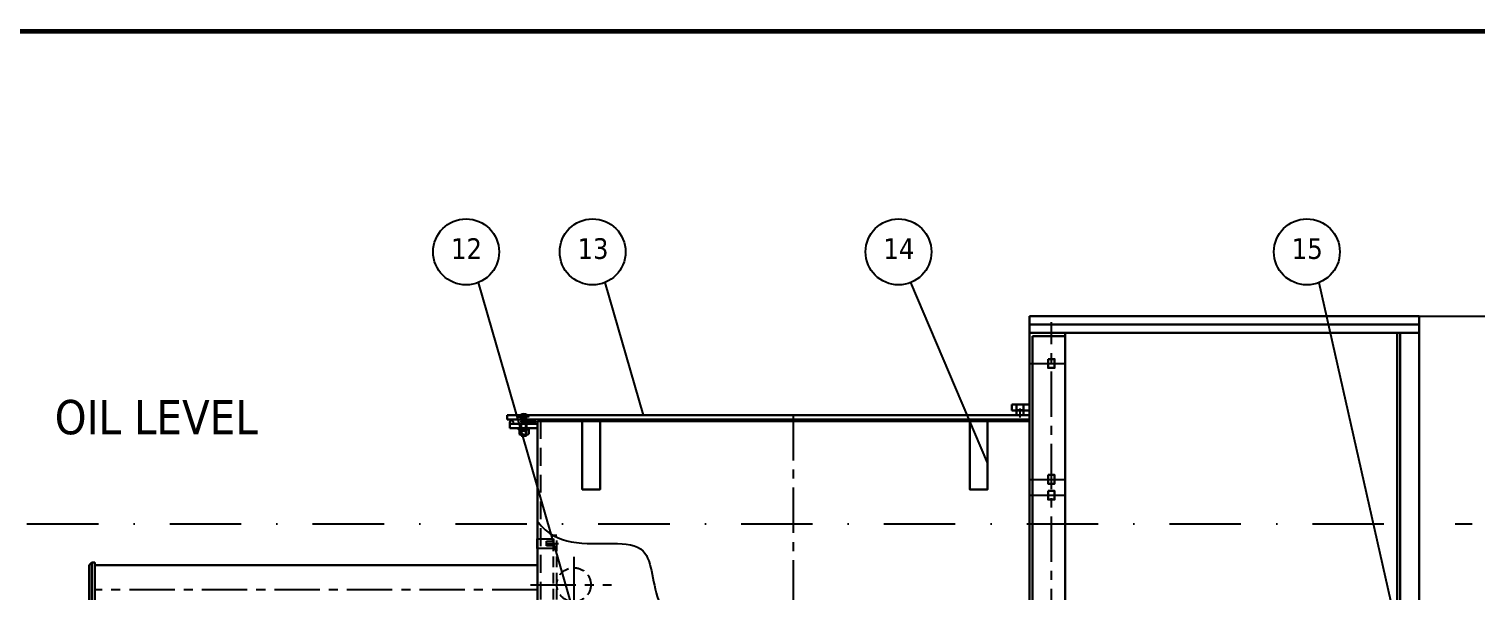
# Model space of a CAD drawing. Header units: inches. Extents: x 198356 to 209798, y -190593 to -183267.
# Drawn here: x 201979 to 204614, y -184533 to -183509 of the extents above; entities that cross this region are included whole.
import ezdxf

# ---------------------------------------------------------------- set-up
doc = ezdxf.new("R2010")
doc.units = ezdxf.units.IN
doc.header["$LTSCALE"] = 13
for name, pattern in [('CENTERX2', [101.6, 63.5, -12.7, 12.7, -12.7]), ('DASHDOT', [1, 0.5, -0.25, 0, -0.25]), ('DASHED', [0.75, 0.5, -0.25])]:
    doc.linetypes.add(name, pattern=pattern)
for name, color, linetype in [('1', 4, 'Continuous'), ('1轮廓实线层', 7, 'Continuous'), ('2', 3, 'Continuous'), ('2细线层', 4, 'Continuous'), ('4虚线层', 6, 'DASHED'), ('5剖面线层', 2, 'Continuous'), ('7标注层', 4, 'Continuous'), ('粗实线', 4, 'Continuous'), ('细实线', 2, 'Continuous')]:
    doc.layers.add(name, color=color, linetype=linetype)
for name, color, linetype, lineweight in [('1粗实线', 4, 'Continuous', 50), ('2细实线', 3, 'Continuous', 20), ('标注、文本', 3, 'Continuous', 25), ('铁心', 3, 'Continuous', 0)]:
    doc.layers.add(name, color=color, linetype=linetype, lineweight=lineweight)
doc.styles.get("Standard").update_dxf_attribs({"font": 'gbenor.shx', "bigfont": 'gbcbig.shx'})
doc.styles.add('Tahoma$001', font='tahoma.ttf', dxfattribs={"height": 2.159784})
doc.styles.add('Tahoma_txtstyle_37.59_0_0', font='tahoma.ttf')
doc.dimstyles.new('英寸 1-10', dxfattribs={"dimscale": 14, "dimtxt": 3.5, "dimasz": 2, "dimexe": 1.5, "dimexo": 0.5, "dimgap": 0.5, "dimtad": 1, "dimtoh": 1, "dimdec": 0, "dimdsep": 46, "dimtxsty": 'Standard', "dimcen": 2.5, "dimclrd": 3, "dimclre": 3, "dimclrt": 3, "dimadec": 0, "dimazin": 2, "dimtfac": 1, "dimtdec": 0, "dimtmove": 0, "dimatfit": 2, "dimfxl": 1, "dimarcsym": 0})

# ---------------------------------------------------------------- blocks, each defined once
blk = doc.blocks.new('*U70')
at = {"layer": '1', "color": 1, "linetype": 'CENTERX2', "lineweight": -3, "ltscale": 0.1}
blk.add_line((-32.5, 0), (32.5, 0), dxfattribs=at)
at = {"layer": '粗实线', "lineweight": 30}
blk.add_lwpolyline([(1.5, 8), (13.5, 8), (13.5, -8), (1.5, -8)], close=True, dxfattribs=at)
blk = doc.blocks.new('*D73')
at = {"layer": '2细实线', "color": 3, "linetype": 'ByBlock', "lineweight": -2}
for p, q in [((204482.5, -184032.8), (204702.3, -184032.8)), ((204681.3, -184074.8), (204681.3, -185990.8)), ((204332.5, -186032.8), (204702.3, -186032.8))]:
    blk.add_line(p, q, dxfattribs=at)
at = {"layer": '2细实线', "color": 3, "linetype": 'ByBlock'}
for points in [[(204674.3, -184074.8), (204688.3, -184074.8), (204681.3, -184032.8)], [(204674.3, -185990.8), (204688.3, -185990.8), (204681.3, -186032.8)]]:
    blk.add_solid(points, dxfattribs=at)
at = {"layer": 'Defpoints', "color": 0, "linetype": 'ByBlock'}
for p in [(204475.5, -184032.8), (204325.5, -186032.8), (204681.3, -186032.8)]:
    blk.add_point(p, dxfattribs=at)
at = {"layer": '2细实线', "color": 3, "linetype": 'ByBlock', "insert": (204636.1, -185152.3), "char_height": 73.5, "attachment_point": 5, "rotation": 90}
blk.add_mtext('2000 [79]', dxfattribs=at)
blk = doc.blocks.new('A$C3F113F42')
at = {"layer": '1', "color": 1, "linetype": 'CENTERX2', "lineweight": -3, "ltscale": 0.1}
for p, q in [((84.7, 340.8), (84.7, 30.3)), ((5.5, 290), (153.3, 290)), ((5.5, 190), (153.3, 190)), ((0, 90), (155.7, 90))]:
    blk.add_line(p, q, dxfattribs=at)
at = {"layer": '4虚线层', "ltscale": 3}
for p, q in [((53.7, 380), (47.7, 380)), ((47.7, 0), (47.7, 380)), ((53.7, 0), (53.7, 380)), ((37, 365), (62.1, 365)), ((37, 15), (62.1, 15)), ((47.7, 0), (53.7, 0))]:
    blk.add_line(p, q, dxfattribs=at)
at = {"layer": '4虚线层', "ltscale": 5}
for points in [[(17.7, 373.9), (47.7, 373.9), (47.7, 356.1), (17.7, 356.1)], [(17.7, 373.9), (47.7, 373.9), (47.7, 356.1), (17.7, 356.1)], [(17.7, 23.9), (47.7, 23.9), (47.7, 6.1), (17.7, 6.1)], [(17.7, 23.9), (47.7, 23.9), (47.7, 6.1), (17.7, 6.1)]]:
    blk.add_lwpolyline(points, close=True, dxfattribs=at)
at = {"layer": '4虚线层', "ltscale": 3}
for points in [[(34.8, 369.3), (47.7, 369.3), (47.7, 360.7), (34.8, 360.7)], [(34.8, 369.3), (47.7, 369.3), (47.7, 360.7), (34.8, 360.7)], [(34.8, 19.3), (47.7, 19.3), (47.7, 10.7), (34.8, 10.7)], [(34.8, 19.3), (47.7, 19.3), (47.7, 10.7), (34.8, 10.7)]]:
    blk.add_lwpolyline(points, close=True, dxfattribs=at)
for centre in [(84.7, 290), (84.7, 190), (84.7, 90)]:
    blk.add_circle(centre, 31, dxfattribs=at)

msp = doc.modelspace()

# ---------------------------------------------------------------- hatches: boundary and pattern name
at = {"layer": '5剖面线层'}
msp.add_hatch(color=256, dxfattribs=at).paths.add_polyline_path([(202896.93, -184228.802, 1), (202896.93, -184220.802), (202889.159, -184220.802, 1), (202889.159, -184228.802)])

# ---------------------------------------------------------------- linework, layer by layer
at = {"layer": '1', "color": 1, "linetype": 'CENTERX2', "lineweight": -3, "ltscale": 0.1}
for p, q in [((203841.046, -185932.802), (203841.046, -184043.807)), ((203783.488, -184217.275), (203783.488, -184201.061)), ((203841.046, -185932.802), (203841.046, -184182.807)), ((203370.464, -184212.802), (203370.464, -185924.802)), ((202879.766, -184243.499), (202879.766, -184236.706)), ((202904.464, -184530.802), (202098.464, -184530.802))]:
    msp.add_line(p, q, dxfattribs=at)
at = {"layer": '1', "const_width": 8.634}
msp.add_lwpolyline([(198997.156, -190321.999), (208469.476, -190321.999), (208469.476, -183513.769), (198997.156, -183513.769), (198997.156, -190321.999)], dxfattribs=at)
at = {"layer": '1轮廓实线层'}
for p, q in [((202869.737, -184215.802), (202879.766, -184215.802)), ((202874.586, -184222.202), (202884.946, -184215.802)), ((202884.946, -184222.202), (202874.586, -184215.802)), ((202874.586, -184222.202), (202874.586, -184215.802)), ((202874.586, -184222.202), (202884.946, -184222.202)), ((202874.766, -184224.802), (202875.766, -184222.202)), ((202874.766, -184224.802), (202879.766, -184224.802)), ((202874.766, -184224.802), (202874.766, -184250.802)), ((202884.946, -184222.202), (202875.766, -184222.202)), ((202875.766, -184222.202), (202875.766, -184222.202)), ((202889.794, -184215.802), (202879.766, -184215.802)), ((202884.766, -184224.802), (202879.766, -184224.802)), ((202884.766, -184224.802), (202883.766, -184222.202)), ((202884.766, -184224.802), (202884.766, -184250.802)), ((202884.946, -184222.202), (202884.946, -184215.802)), ((202869.766, -184238.802), (202869.766, -184236.802)), ((202879.766, -184238.802), (202869.766, -184238.802)), ((202871.221, -184239.515), (202871.221, -184247.59)), ((202871.916, -184238.802), (202879.766, -184238.802)), ((202880.016, -184238.802), (202873.419, -184238.802)), ((202880.016, -184248.302), (202873.419, -184248.302)), ((202874.766, -184250.802), (202884.766, -184250.802)), ((202875.618, -184239.515), (202875.618, -184247.59)), ((202879.766, -184238.802), (202889.766, -184238.802)), ((202887.616, -184238.802), (202879.766, -184238.802)), ((202880.016, -184238.802), (202886.612, -184238.802)), ((202880.016, -184248.302), (202886.612, -184248.302)), ((202884.413, -184239.515), (202884.413, -184247.59)), ((202888.811, -184239.515), (202888.811, -184247.59)), ((202889.766, -184238.802), (202889.766, -184236.802))]:
    msp.add_line(p, q, dxfattribs=at)
for centre, radius, start, end in [((202879.695, -184223.192), 12.4, 89.672726, 143.421423), ((202879.635, -184223.594), 12.803, 37.488414, 89.417438), ((202873.419, -184242.551), 3.749, 54.090399, 125.909601), ((202873.419, -184244.553), 3.749, 234.090399, 305.909601), ((202880.016, -184252.729), 13.927, 71.593388, 108.406612), ((202880.016, -184234.375), 13.927, 251.593388, 288.406612), ((202886.612, -184242.551), 3.749, 54.090399, 125.909601), ((202886.612, -184244.553), 3.749, 234.090399, 305.909601)]:
    msp.add_arc(centre, radius, start, end, dxfattribs=at)
at = {"layer": '2', "linetype": 'DASHDOT', "ltscale": 20}
msp.add_line((199374.042, -184410.738), (204606.979, -184410.738), dxfattribs=at)
at = {"layer": '2细线层'}
for p, q in [((202875.766, -184250.802), (202875.766, -184222.202)), ((202883.766, -184250.802), (202883.766, -184222.202))]:
    msp.add_line(p, q, dxfattribs=at)
at = {"layer": '4虚线层', "ltscale": 5}
msp.add_line((202910.464, -184223.802), (202910.464, -184668.181), dxfattribs=at)
at = {"layer": '4虚线层'}
for p, q in [((202874.516, -184238.802), (202874.516, -184236.802)), ((202885.016, -184238.802), (202885.016, -184236.802))]:
    msp.add_line(p, q, dxfattribs=at)
at = {"layer": '4虚线层', "ltscale": 3}
msp.add_circle((202857.464, -184225.802), 3, dxfattribs=at)
at = {"layer": '7标注层', "color": 3, "linetype": 'ByBlock'}
for centre in [(202774.701, -183915.621), (203005.142, -183915.621), (203562.179, -183915.621), (204305.819, -183915.621)]:
    msp.add_circle(centre, 60, dxfattribs=at)
at = {"layer": '标注、文本', "ltscale": 16.7707}
for p, q in [((202796.692, -183971.446), (202991.481, -184645.037)), ((203027.132, -183971.446), (203096.927, -184212.802)), ((203584.169, -183971.446), (203724.424, -184300.789)), ((204327.809, -183971.446), (204475.464, -184626.296))]:
    msp.add_line(p, q, dxfattribs=at)
at = {"layer": '标注、文本', "color": 4, "lineweight": 30}
for p, q in [((203800.464, -184032.807), (203800.464, -185932.802)), ((204510.464, -184032.807), (204510.464, -186032.802)), ((204510.464, -184032.807), (204510.464, -185932.802)), ((204475.464, -184062.807), (204475.464, -185932.802)), ((203800.464, -184223.802), (202904.464, -184223.802)), ((203800.464, -184223.802), (202904.464, -184223.802))]:
    msp.add_line(p, q, dxfattribs=at)
at = {"layer": '标注、文本'}
msp.add_open_spline([(202903.964, -184405.502), (202923.823, -184430.709), (202990.794, -184459.946), (203118.9, -184424.277), (203110.463, -184550.696), (203184.8, -184625.513), (203133.063, -184727.478), (203178.114, -184829.662), (203140.231, -184862.333), (203130.936, -184869.181)], degree=3, knots=[46.48517865, 46.48517865, 46.48517865, 46.48517865, 107.31807986, 245.10158159, 352.81914888, 424.8157063, 530.90714739, 653.28050704, 687.30403175, 687.30403175, 687.30403175, 687.30403175], dxfattribs=at)
at = {"layer": '粗实线', "lineweight": 30}
for p, q in [((203800.464, -184032.807), (204510.464, -184032.807)), ((203800.464, -184062.807), (203800.464, -184032.807)), ((203800.464, -184032.807), (204510.464, -184032.807)), ((203800.464, -184047.807), (204510.464, -184047.807)), ((203800.464, -184047.807), (204510.464, -184047.807)), ((203800.464, -184062.807), (203865.464, -184062.807)), ((203800.464, -184062.807), (204510.464, -184062.807)), ((203806.464, -184068.807), (203865.464, -184068.807)), ((203806.464, -184068.807), (203806.464, -185932.802)), ((203865.464, -185932.802), (203865.464, -184062.807)), ((204470.464, -185932.802), (204470.464, -184062.807)), ((203768.379, -184193.224), (203768.379, -184204.502)), ((203768.379, -184193.224), (203799.678, -184193.224)), ((203777.008, -184203.761), (203777.008, -184193.224)), ((203777.008, -184203.761), (203789.968, -184203.761)), ((203789.968, -184203.761), (203789.968, -184193.224)), ((202849.464, -184220.802), (202849.464, -184212.802)), ((203800.464, -184212.802), (202849.464, -184212.802)), ((203800.464, -184220.802), (202849.464, -184220.802)), ((202854.464, -184236.802), (202854.464, -184225.802)), ((202904.464, -184228.802), (202854.464, -184228.802)), ((202904.464, -184668.181), (202904.464, -184223.802)), ((202904.464, -184228.802), (202904.464, -184236.802)), ((203768.379, -184204.502), (203799.678, -184204.502)), ((203777.008, -184204.502), (203777.008, -184212.802)), ((203789.968, -184204.502), (203789.968, -184212.802)), ((202854.464, -184236.802), (202904.464, -184236.802)), ((202088.464, -184486.346), (202093.464, -184481.346)), ((202093.464, -184481.346), (202093.464, -184580.346)), ((202098.464, -184486.302), (202904.464, -184486.302))]:
    msp.add_line(p, q, dxfattribs=at)
at = {"layer": '粗实线'}
msp.add_line((202874.766, -184250.802), (202874.766, -184250.802), dxfattribs=at)
at = {"layer": '粗实线', "lineweight": 30}
for points in [[(203018.84, -184223.802), (202986.241, -184223.802), (202986.241, -184348.249), (203018.84, -184348.249)], [(203691.825, -184223.802), (203724.424, -184223.802), (203724.424, -184348.249), (203691.825, -184348.249)], [(203691.825, -184223.802), (203724.424, -184223.802), (203724.424, -184348.249), (203691.825, -184348.249)]]:
    msp.add_lwpolyline(points, close=True, dxfattribs=at)
for points in [[(202088.464, -184575.346), (202088.464, -184486.346)], [(202093.464, -184481.346), (202098.464, -184481.346), (202098.464, -184580.346), (202093.464, -184580.346)]]:
    msp.add_lwpolyline(points, dxfattribs=at)
at = {"layer": '细实线'}
msp.add_arc((202896.93, -184224.802), 4, 270, 90, dxfattribs=at)

# ---------------------------------------------------------------- block references
at = {"layer": '1粗实线', "color": 0, "linetype": 'ByBlock', "lineweight": -2}
for p in [(203832.964, -184118.807), (203832.964, -184329.807), (203832.964, -184329.807), (203832.964, -184358.807)]:
    msp.add_blockref('*U70', p, dxfattribs=at)
at = {"layer": '标注、文本'}
msp.add_blockref('A$C3F113F42', (202886.216, -184811.798), dxfattribs=at)

# ---------------------------------------------------------------- texts
at = {"layer": '铁心'}
for s, height, style, p in [('12', 37.5893, 'Tahoma_txtstyle_37.59_0_0', (202747.208, -183928.283)), ('13', 37.5893, 'Tahoma_txtstyle_37.59_0_0', (202977.648, -183928.283)), ('14', 37.5893, 'Tahoma_txtstyle_37.59_0_0', (203534.686, -183928.283)), ('15', 37.5893, 'Tahoma_txtstyle_37.59_0_0', (204278.325, -183928.283)), ('OIL LEVEL', 62.4904, 'Tahoma$001', (202025.589, -184247.667))]:
    msp.add_text(s, height=height, dxfattribs=dict(at, style=style)).set_placement(p)

# ---------------------------------------------------------------- dimensions: what is measured, and where the dimension line sits
at = {"layer": '2细实线', "linetype": 'ByBlock'}
dim = msp.add_linear_dim(base=(204681.343, -186032.802), p1=(204475.464, -184032.807), p2=(204325.464, -186032.802), angle=90, dimstyle='英寸 1-10', override={"dimtxt": 5.25, "dimasz": 3}, dxfattribs=at)
dim.commit()
dim.dimension.update_dxf_attribs({"geometry": '*D73', "text_midpoint": (204681.343, -185152.306), "dimtype": 160})

doc.saveas('drawing.dxf')
